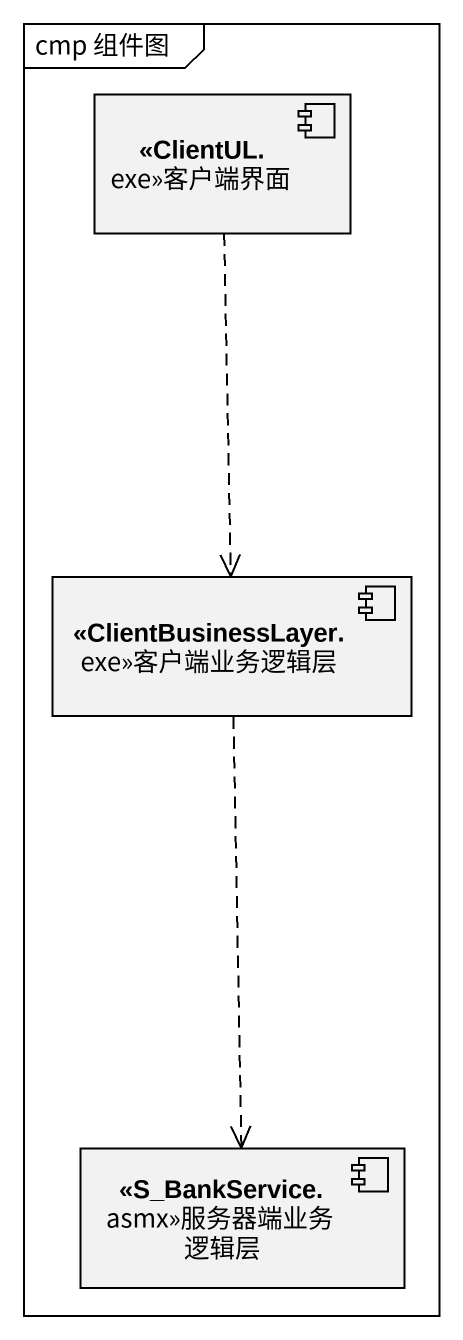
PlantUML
@startuml
mainframe cmp 组件图
component "<<ClientUL.exe>>客户端界面" as ClientUL_exe_客户端界面
component "<<ClientBusinessLayer.exe>>客户端业务逻辑层" as ClientBusinessLayer_exe
component "<<S_BankService.asmx>>服务器端业务逻辑层" as S_BankService_asmx_服务器端业务逻辑层
ClientUL_exe_客户端界面 ..> ClientBusinessLayer_exe
ClientBusinessLayer_exe ..> S_BankService_asmx_服务器端业务逻辑层
@enduml
